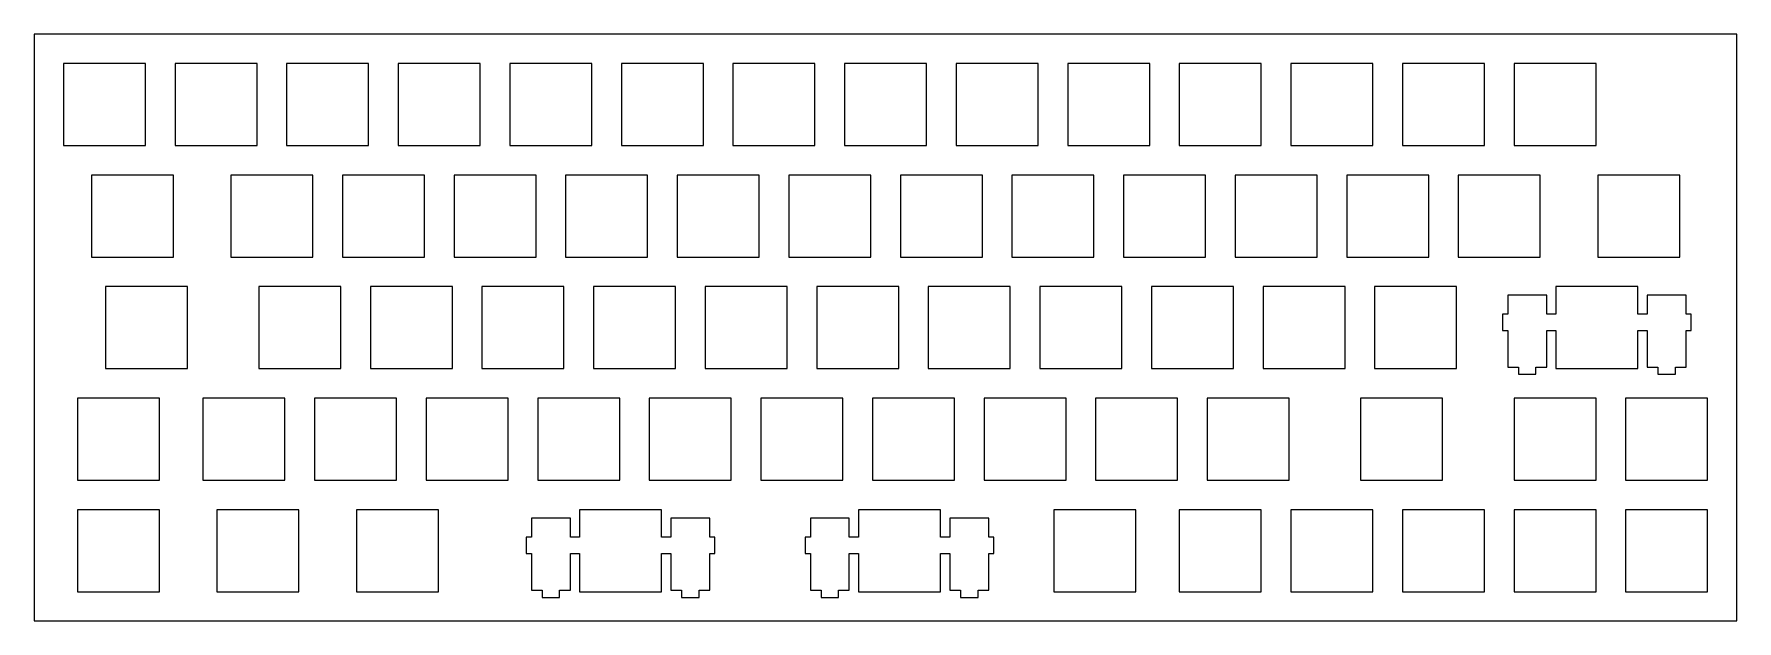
# Model space of a CAD drawing. Header units: millimetres. Extents: x 0 to 291, y 0 to 100.
import ezdxf

# ---------------------------------------------------------------- set-up
doc = ezdxf.new("R2010")
doc.units = ezdxf.units.MM
doc.layers.add('Layer1', color=7, linetype='CONTINUOUS')

msp = doc.modelspace()

# ---------------------------------------------------------------- linework, layer by layer
at = {"layer": 'Layer1'}
for points in [[(0, 0), (290.725, 0), (290.725, 100.225), (0, 100.225), (0, 0)], [(19.025, 95.2), (5.025, 95.2), (5.025, 81.2), (19.025, 81.2), (19.025, 95.2)], [(38.075, 95.2), (24.075, 95.2), (24.075, 81.2), (38.075, 81.2), (38.075, 95.2)], [(57.125, 95.2), (43.125, 95.2), (43.125, 81.2), (57.125, 81.2), (57.125, 95.2)], [(76.175, 95.2), (62.175, 95.2), (62.175, 81.2), (76.175, 81.2), (76.175, 95.2)], [(95.225, 95.2), (81.225, 95.2), (81.225, 81.2), (95.225, 81.2), (95.225, 95.2)], [(114.275, 95.2), (100.275, 95.2), (100.275, 81.2), (114.275, 81.2), (114.275, 95.2)], [(133.325, 95.2), (119.325, 95.2), (119.325, 81.2), (133.325, 81.2), (133.325, 95.2)], [(152.375, 95.2), (138.375, 95.2), (138.375, 81.2), (152.375, 81.2), (152.375, 95.2)], [(171.425, 95.2), (157.425, 95.2), (157.425, 81.2), (171.425, 81.2), (171.425, 95.2)], [(190.475, 95.2), (176.475, 95.2), (176.475, 81.2), (190.475, 81.2), (190.475, 95.2)], [(209.525, 95.2), (195.525, 95.2), (195.525, 81.2), (209.525, 81.2), (209.525, 95.2)], [(228.575, 95.2), (214.575, 95.2), (214.575, 81.2), (228.575, 81.2), (228.575, 95.2)], [(247.625, 95.2), (233.625, 95.2), (233.625, 81.2), (247.625, 81.2), (247.625, 95.2)], [(266.675, 95.2), (252.675, 95.2), (252.675, 81.2), (266.675, 81.2), (266.675, 95.2)], [(23.788, 76.15), (9.788, 76.15), (9.788, 62.15), (23.788, 62.15), (23.788, 76.15)], [(47.6, 76.15), (33.6, 76.15), (33.6, 62.15), (47.6, 62.15), (47.6, 76.15)], [(66.65, 76.15), (52.65, 76.15), (52.65, 62.15), (66.65, 62.15), (66.65, 76.15)], [(85.7, 76.15), (71.7, 76.15), (71.7, 62.15), (85.7, 62.15), (85.7, 76.15)], [(104.75, 76.15), (90.75, 76.15), (90.75, 62.15), (104.75, 62.15), (104.75, 76.15)], [(123.8, 76.15), (109.8, 76.15), (109.8, 62.15), (123.8, 62.15), (123.8, 76.15)], [(142.85, 76.15), (128.85, 76.15), (128.85, 62.15), (142.85, 62.15), (142.85, 76.15)], [(161.9, 76.15), (147.9, 76.15), (147.9, 62.15), (161.9, 62.15), (161.9, 76.15)], [(180.95, 76.15), (166.95, 76.15), (166.95, 62.15), (180.95, 62.15), (180.95, 76.15)], [(200, 76.15), (186, 76.15), (186, 62.15), (200, 62.15), (200, 76.15)], [(219.05, 76.15), (205.05, 76.15), (205.05, 62.15), (219.05, 62.15), (219.05, 76.15)], [(238.1, 76.15), (224.1, 76.15), (224.1, 62.15), (238.1, 62.15), (238.1, 76.15)], [(257.15, 76.15), (243.15, 76.15), (243.15, 62.15), (257.15, 62.15), (257.15, 76.15)], [(280.963, 76.15), (266.963, 76.15), (266.963, 62.15), (280.963, 62.15), (280.963, 76.15)], [(26.169, 57.1), (12.169, 57.1), (12.169, 43.1), (26.169, 43.1), (26.169, 57.1)], [(52.363, 57.1), (38.363, 57.1), (38.363, 43.1), (52.363, 43.1), (52.363, 57.1)], [(71.413, 57.1), (57.413, 57.1), (57.413, 43.1), (71.413, 43.1), (71.413, 57.1)], [(90.463, 57.1), (76.463, 57.1), (76.463, 43.1), (90.463, 43.1), (90.463, 57.1)], [(109.513, 57.1), (95.513, 57.1), (95.513, 43.1), (109.513, 43.1), (109.513, 57.1)], [(128.563, 57.1), (114.563, 57.1), (114.563, 43.1), (128.563, 43.1), (128.563, 57.1)], [(147.613, 57.1), (133.613, 57.1), (133.613, 43.1), (147.613, 43.1), (147.613, 57.1)], [(166.663, 57.1), (152.663, 57.1), (152.663, 43.1), (166.663, 43.1), (166.663, 57.1)], [(185.713, 57.1), (171.713, 57.1), (171.713, 43.1), (185.713, 43.1), (185.713, 57.1)], [(204.763, 57.1), (190.763, 57.1), (190.763, 43.1), (204.763, 43.1), (204.763, 57.1)], [(223.813, 57.1), (209.813, 57.1), (209.813, 43.1), (223.813, 43.1), (223.813, 57.1)], [(242.863, 57.1), (228.863, 57.1), (228.863, 43.1), (242.863, 43.1), (242.863, 57.1)], [(256.419, 43.33), (258.244, 43.33), (258.244, 49.6), (259.819, 49.6), (259.819, 43.1), (273.819, 43.1), (273.819, 49.6), (275.394, 49.6), (275.394, 43.33), (277.219, 43.33), (277.219, 42.13), (280.219, 42.13), (280.219, 43.33), (282.044, 43.33), (282.044, 49.6), (282.919, 49.6), (282.919, 52.4), (282.044, 52.4), (282.044, 55.63), (275.394, 55.63), (275.394, 52.4), (273.819, 52.4), (273.819, 57.1), (259.819, 57.1), (259.819, 52.4), (258.244, 52.4), (258.244, 55.63), (251.594, 55.63), (251.594, 52.4), (250.719, 52.4), (250.719, 49.6), (251.594, 49.6), (251.594, 43.33), (253.419, 43.33), (253.419, 42.13), (256.419, 42.13), (256.419, 43.33)], [(21.406, 38.05), (7.406, 38.05), (7.406, 24.05), (21.406, 24.05), (21.406, 38.05)], [(42.838, 38.05), (28.838, 38.05), (28.838, 24.05), (42.838, 24.05), (42.838, 38.05)], [(61.888, 38.05), (47.888, 38.05), (47.888, 24.05), (61.888, 24.05), (61.888, 38.05)], [(80.938, 38.05), (66.938, 38.05), (66.938, 24.05), (80.938, 24.05), (80.938, 38.05)], [(99.988, 38.05), (85.988, 38.05), (85.988, 24.05), (99.988, 24.05), (99.988, 38.05)], [(119.038, 38.05), (105.038, 38.05), (105.038, 24.05), (119.038, 24.05), (119.038, 38.05)], [(138.088, 38.05), (124.088, 38.05), (124.088, 24.05), (138.088, 24.05), (138.088, 38.05)], [(157.138, 38.05), (143.138, 38.05), (143.138, 24.05), (157.138, 24.05), (157.138, 38.05)], [(176.188, 38.05), (162.188, 38.05), (162.188, 24.05), (176.188, 24.05), (176.188, 38.05)], [(195.238, 38.05), (181.238, 38.05), (181.238, 24.05), (195.238, 24.05), (195.238, 38.05)], [(214.288, 38.05), (200.288, 38.05), (200.288, 24.05), (214.288, 24.05), (214.288, 38.05)], [(240.481, 38.05), (226.481, 38.05), (226.481, 24.05), (240.481, 24.05), (240.481, 38.05)], [(266.675, 38.05), (252.675, 38.05), (252.675, 24.05), (266.675, 24.05), (266.675, 38.05)], [(285.725, 38.05), (271.725, 38.05), (271.725, 24.05), (285.725, 24.05), (285.725, 38.05)], [(21.406, 19), (7.406, 19), (7.406, 5), (21.406, 5), (21.406, 19)], [(45.219, 19), (31.219, 19), (31.219, 5), (45.219, 5), (45.219, 19)], [(69.031, 19), (55.031, 19), (55.031, 5), (69.031, 5), (69.031, 19)], [(89.731, 5.23), (91.556, 5.23), (91.556, 11.5), (93.131, 11.5), (93.131, 5), (107.131, 5), (107.131, 11.5), (108.706, 11.5), (108.706, 5.23), (110.531, 5.23), (110.531, 4.03), (113.531, 4.03), (113.531, 5.23), (115.356, 5.23), (115.356, 11.5), (116.231, 11.5), (116.231, 14.3), (115.356, 14.3), (115.356, 17.53), (108.706, 17.53), (108.706, 14.3), (107.131, 14.3), (107.131, 19), (93.131, 19), (93.131, 14.3), (91.556, 14.3), (91.556, 17.53), (84.906, 17.53), (84.906, 14.3), (84.031, 14.3), (84.031, 11.5), (84.906, 11.5), (84.906, 5.23), (86.731, 5.23), (86.731, 4.03), (89.731, 4.03), (89.731, 5.23)], [(137.356, 5.23), (139.181, 5.23), (139.181, 11.5), (140.756, 11.5), (140.756, 5), (154.756, 5), (154.756, 11.5), (156.331, 11.5), (156.331, 5.23), (158.156, 5.23), (158.156, 4.03), (161.156, 4.03), (161.156, 5.23), (162.981, 5.23), (162.981, 11.5), (163.856, 11.5), (163.856, 14.3), (162.981, 14.3), (162.981, 17.53), (156.331, 17.53), (156.331, 14.3), (154.756, 14.3), (154.756, 19), (140.756, 19), (140.756, 14.3), (139.181, 14.3), (139.181, 17.53), (132.531, 17.53), (132.531, 14.3), (131.656, 14.3), (131.656, 11.5), (132.531, 11.5), (132.531, 5.23), (134.356, 5.23), (134.356, 4.03), (137.356, 4.03), (137.356, 5.23)], [(188.094, 19), (174.094, 19), (174.094, 5), (188.094, 5), (188.094, 19)], [(209.525, 19), (195.525, 19), (195.525, 5), (209.525, 5), (209.525, 19)], [(228.575, 19), (214.575, 19), (214.575, 5), (228.575, 5), (228.575, 19)], [(247.625, 19), (233.625, 19), (233.625, 5), (247.625, 5), (247.625, 19)], [(266.675, 19), (252.675, 19), (252.675, 5), (266.675, 5), (266.675, 19)], [(285.725, 19), (271.725, 19), (271.725, 5), (285.725, 5), (285.725, 19)]]:
    msp.add_lwpolyline(points, close=True, dxfattribs=at)

doc.saveas('drawing.dxf')
